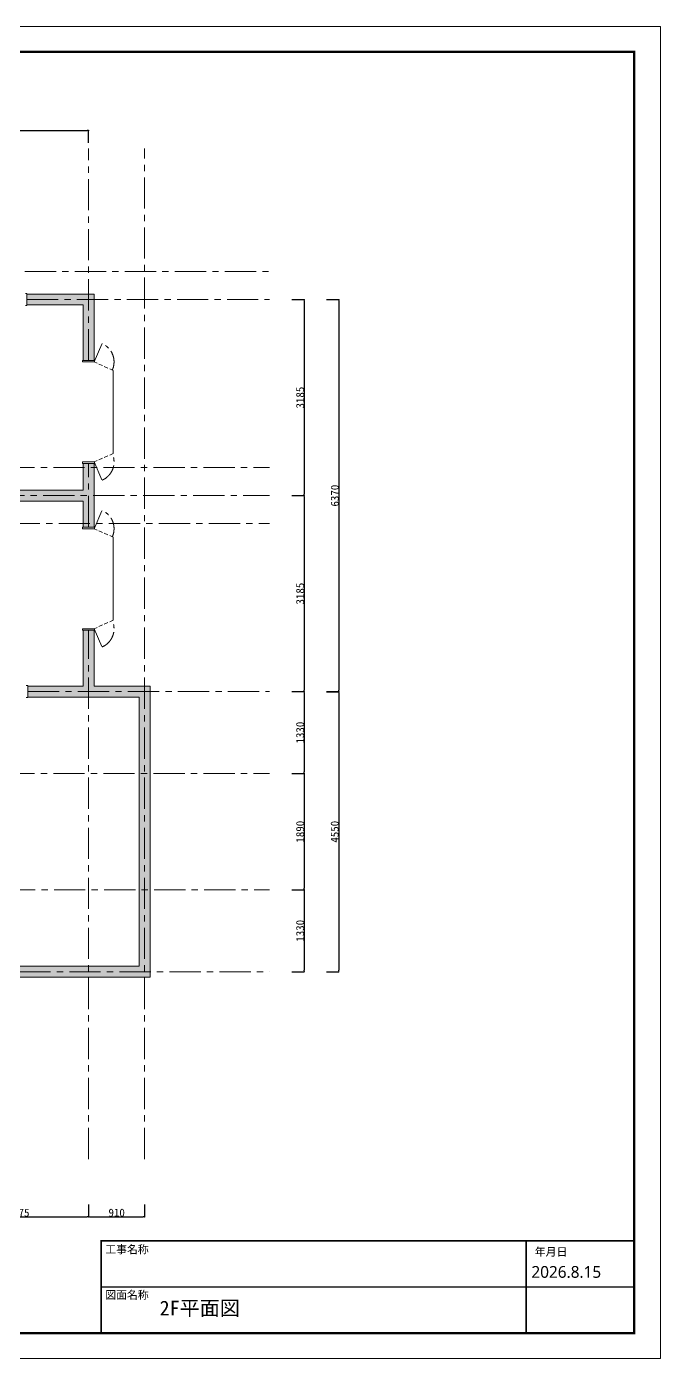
# Model space of a CAD drawing. Header units: millimetres. Extents: x -63086 to 144078, y -129912 to 13382.
# Drawn here: x 93078 to 103375, y -29967 to -8329 of the extents above; entities that cross this region are included whole.
import ezdxf

# ---------------------------------------------------------------- set-up
doc = ezdxf.new("R2010")
doc.units = ezdxf.units.MM
doc.linetypes.add('CENTERX2', pattern=[101.6, 63.5, -12.7, 12.7, -12.7])
doc.linetypes.add('HIDDEN', pattern=[9.525, 6.35, -3.175])
doc.layers.get('0').update_dxf_attribs({"lineweight": 0})
for name, color, linetype, lineweight in [('001壁芯', 7, 'CENTERX2', 0), ('002寸法', 7, 'Continuous', 0), ('003壁', 7, 'Continuous', 9), ('004建具', 7, 'Continuous', 9), ('01用紙枠', 7, 'Continuous', 5), ('097家具', 7, 'Continuous', 0)]:
    doc.layers.add(name, color=color, linetype=linetype, lineweight=lineweight)
doc.layers.add('文字', color=7, linetype='Continuous')
doc.styles.get("Standard").update_dxf_attribs({"font": 'MS Mincho.ttf'})
doc.styles.add('メイリオ', font='')
doc.styles.add('小岩', font='MS Mincho.ttf', dxfattribs={"height": 150})
doc.styles.get('メイリオ').set_extended_font_data('Meiryo')
doc.dimstyles.new('寸法', dxfattribs={"dimtxt": 70, "dimasz": 25, "dimexe": 1.5, "dimexo": 200, "dimtad": 1, "dimdec": 0, "dimtxsty": 'Standard', "dimblk": 'DOT', "dimcen": 2.5, "dimadec": 0, "dimazin": 0, "dimtfac": 1, "dimtdec": 0, "dimtmove": 0, "dimatfit": 3, "dimfxl": 200, "dimfxlon": 1, "dimarcsym": 0})

# ---------------------------------------------------------------- blocks, each defined once
blk = doc.blocks.new('_Dot')
at = {"color": 0, "linetype": 'ByBlock', "lineweight": -2}
blk.add_line((-0.5, 0), (-1, 0), dxfattribs=at)
at = {"color": 0, "linetype": 'ByBlock', "const_width": 0.5}
blk.add_lwpolyline([(-0.25, 0, 1), (0.25, 0, 1)], format="xyb", close=True, dxfattribs=at)
blk = doc.blocks.new('*D739')
at = {"layer": '002寸法', "color": 0, "lineweight": -2, "transparency": 16777216}
for p, q in [((97388, -12764), (97589, -12764)), ((97588, -12789), (97588, -15924)), ((97388, -15949), (97589, -15949))]:
    blk.add_line(p, q, dxfattribs=at)
at = {"layer": 'Defpoints', "color": 0, "transparency": 16777216}
for p in [(97025, -12764), (97025, -15949), (97588, -15949)]:
    blk.add_point(p, dxfattribs=at)
at = {"layer": '002寸法', "color": 0, "lineweight": -2, "transparency": 16777216, "xscale": 25, "yscale": 25, "zscale": 25}
for p, rotation in [((97588, -12764), 90), ((97588, -15949), 270)]:
    blk.add_blockref('_Dot', p, dxfattribs=dict(at, rotation=rotation))
at = {"layer": '002寸法', "color": 0, "transparency": 16777216, "insert": (97522, -14356), "char_height": 130, "attachment_point": 5, "rotation": 90}
blk.add_mtext('3185', dxfattribs=at)
blk = doc.blocks.new('*D740')
at = {"layer": '002寸法', "color": 0, "lineweight": -2, "transparency": 16777216}
for p, q in [((97388, -15949), (97589, -15949)), ((97588, -15974), (97588, -19109)), ((97388, -19134), (97589, -19134))]:
    blk.add_line(p, q, dxfattribs=at)
at = {"layer": 'Defpoints', "color": 0, "transparency": 16777216}
for p in [(97025, -15949), (85073, -19134), (97588, -19134)]:
    blk.add_point(p, dxfattribs=at)
at = {"layer": '002寸法', "color": 0, "lineweight": -2, "transparency": 16777216, "xscale": 25, "yscale": 25, "zscale": 25}
for p, rotation in [((97588, -15949), 90), ((97588, -19134), 270)]:
    blk.add_blockref('_Dot', p, dxfattribs=dict(at, rotation=rotation))
at = {"layer": '002寸法', "color": 0, "transparency": 16777216, "insert": (97522, -17541), "char_height": 130, "attachment_point": 5, "rotation": 90}
blk.add_mtext('3185', dxfattribs=at)
blk = doc.blocks.new('*D741')
at = {"layer": '002寸法', "color": 0, "lineweight": -2, "transparency": 16777216}
for p, q in [((97951, -12764), (98153, -12764)), ((98151, -12789), (98151, -19109)), ((97951, -19134), (98153, -19134))]:
    blk.add_line(p, q, dxfattribs=at)
at = {"layer": 'Defpoints', "color": 0, "transparency": 16777216}
for p in [(97025, -12764), (97025, -19134), (98151, -19134)]:
    blk.add_point(p, dxfattribs=at)
at = {"layer": '002寸法', "color": 0, "lineweight": -2, "transparency": 16777216, "xscale": 25, "yscale": 25, "zscale": 25}
for p, rotation in [((98151, -12764), 90), ((98151, -19134), 270)]:
    blk.add_blockref('_Dot', p, dxfattribs=dict(at, rotation=rotation))
at = {"layer": '002寸法', "color": 0, "transparency": 16777216, "insert": (98086, -15949), "char_height": 130, "attachment_point": 5, "rotation": 90}
blk.add_mtext('6370', dxfattribs=at)
blk = doc.blocks.new('*D742')
at = {"layer": '002寸法', "color": 0, "lineweight": -2, "transparency": 16777216}
for p, q in [((97949, -19135), (98151, -19135)), ((98149, -19160), (98149, -23660)), ((97949, -23685), (98151, -23685))]:
    blk.add_line(p, q, dxfattribs=at)
at = {"layer": 'Defpoints', "color": 0, "transparency": 16777216}
for p in [(97584, -19135), (97584, -23685), (98149, -23685)]:
    blk.add_point(p, dxfattribs=at)
at = {"layer": '002寸法', "color": 0, "lineweight": -2, "transparency": 16777216, "xscale": 25, "yscale": 25, "zscale": 25}
for p, rotation in [((98149, -19135), 90), ((98149, -23685), 270)]:
    blk.add_blockref('_Dot', p, dxfattribs=dict(at, rotation=rotation))
at = {"layer": '002寸法', "color": 0, "transparency": 16777216, "insert": (98084, -21410), "char_height": 130, "attachment_point": 5, "rotation": 90}
blk.add_mtext('4550', dxfattribs=at)
blk = doc.blocks.new('*D763')
at = {"layer": '002寸法', "color": 0, "lineweight": -2, "transparency": 16777216}
for p, q in [((91811, -27466), (91811, -27667)), ((94086, -27466), (94086, -27667)), ((91836, -27666), (94061, -27666))]:
    blk.add_line(p, q, dxfattribs=at)
at = {"layer": 'Defpoints', "color": 0, "transparency": 16777216}
for p in [(91811, -26729), (94086, -26729), (94086, -27666)]:
    blk.add_point(p, dxfattribs=at)
at = {"layer": '002寸法', "color": 0, "lineweight": -2, "transparency": 16777216, "xscale": 25, "yscale": 25, "zscale": 25, "rotation": 180}
blk.add_blockref('_Dot', (91811, -27666), dxfattribs=at)
at = {"layer": '002寸法', "color": 0, "lineweight": -2, "transparency": 16777216, "xscale": 25, "yscale": 25, "zscale": 25}
blk.add_blockref('_Dot', (94086, -27666), dxfattribs=at)
at = {"layer": '002寸法', "color": 0, "transparency": 16777216, "insert": (92948, -27600), "char_height": 130, "attachment_point": 5}
blk.add_mtext('2275', dxfattribs=at)
blk = doc.blocks.new('*D764')
at = {"layer": '002寸法', "color": 0, "lineweight": -2, "transparency": 16777216}
for p, q in [((94086, -27466), (94086, -27667)), ((94996, -27466), (94996, -27667)), ((94111, -27666), (94971, -27666))]:
    blk.add_line(p, q, dxfattribs=at)
at = {"layer": 'Defpoints', "color": 0, "transparency": 16777216}
for p in [(94086, -26729), (94996, -26729), (94996, -27666)]:
    blk.add_point(p, dxfattribs=at)
at = {"layer": '002寸法', "color": 0, "lineweight": -2, "transparency": 16777216, "xscale": 25, "yscale": 25, "zscale": 25, "rotation": 180}
blk.add_blockref('_Dot', (94086, -27666), dxfattribs=at)
at = {"layer": '002寸法', "color": 0, "lineweight": -2, "transparency": 16777216, "xscale": 25, "yscale": 25, "zscale": 25}
blk.add_blockref('_Dot', (94996, -27666), dxfattribs=at)
at = {"layer": '002寸法', "color": 0, "transparency": 16777216, "insert": (94541, -27600), "char_height": 130, "attachment_point": 5}
blk.add_mtext('910', dxfattribs=at)
blk = doc.blocks.new('*D750')
at = {"layer": '002寸法', "color": 0, "lineweight": -2, "transparency": 16777216}
for p, q in [((97388, -19134), (97589, -19134)), ((97588, -19159), (97588, -20439)), ((97388, -20464), (97589, -20464))]:
    blk.add_line(p, q, dxfattribs=at)
at = {"layer": 'Defpoints', "color": 0, "transparency": 16777216}
for p in [(97025, -19134), (97025, -20464), (97588, -20464)]:
    blk.add_point(p, dxfattribs=at)
at = {"layer": '002寸法', "color": 0, "lineweight": -2, "transparency": 16777216, "xscale": 25, "yscale": 25, "zscale": 25}
for p, rotation in [((97588, -19134), 90), ((97588, -20464), 270)]:
    blk.add_blockref('_Dot', p, dxfattribs=dict(at, rotation=rotation))
at = {"layer": '002寸法', "color": 0, "transparency": 16777216, "insert": (97522, -19799), "char_height": 130, "attachment_point": 5, "rotation": 90}
blk.add_mtext('1330', dxfattribs=at)
blk = doc.blocks.new('*D765')
at = {"layer": '002寸法', "color": 0, "lineweight": -2, "transparency": 16777216}
for p, q in [((97388, -20464), (97589, -20464)), ((97588, -20489), (97588, -22329)), ((97388, -22354), (97589, -22354))]:
    blk.add_line(p, q, dxfattribs=at)
at = {"layer": 'Defpoints', "color": 0, "transparency": 16777216}
for p in [(97025, -20464), (97025, -22354), (97588, -22354)]:
    blk.add_point(p, dxfattribs=at)
at = {"layer": '002寸法', "color": 0, "lineweight": -2, "transparency": 16777216, "xscale": 25, "yscale": 25, "zscale": 25}
for p, rotation in [((97588, -20464), 90), ((97588, -22354), 270)]:
    blk.add_blockref('_Dot', p, dxfattribs=dict(at, rotation=rotation))
at = {"layer": '002寸法', "color": 0, "transparency": 16777216, "insert": (97522, -21409), "char_height": 130, "attachment_point": 5, "rotation": 90}
blk.add_mtext('1890', dxfattribs=at)
blk = doc.blocks.new('*D751')
at = {"layer": '002寸法', "color": 0, "lineweight": -2, "transparency": 16777216}
for p, q in [((97388, -22354), (97589, -22354)), ((97588, -22379), (97588, -23659)), ((97388, -23684), (97589, -23684))]:
    blk.add_line(p, q, dxfattribs=at)
at = {"layer": 'Defpoints', "color": 0, "transparency": 16777216}
for p in [(97025, -22354), (97025, -23684), (97588, -23684)]:
    blk.add_point(p, dxfattribs=at)
at = {"layer": '002寸法', "color": 0, "lineweight": -2, "transparency": 16777216, "xscale": 25, "yscale": 25, "zscale": 25}
for p, rotation in [((97588, -22354), 90), ((97588, -23684), 270)]:
    blk.add_blockref('_Dot', p, dxfattribs=dict(at, rotation=rotation))
at = {"layer": '002寸法', "color": 0, "transparency": 16777216, "insert": (97522, -23019), "char_height": 130, "attachment_point": 5, "rotation": 90}
blk.add_mtext('1330', dxfattribs=at)
blk = doc.blocks.new('*D766')
at = {"layer": '002寸法', "color": 0, "lineweight": -2, "transparency": 16777216}
for p, q in [((88171, -10217), (88171, -10015)), ((88196, -10017), (94061, -10017)), ((94086, -10217), (94086, -10015))]:
    blk.add_line(p, q, dxfattribs=at)
at = {"layer": 'Defpoints', "color": 0, "transparency": 16777216}
for p in [(94086, -10017), (88171, -10875), (94086, -10875)]:
    blk.add_point(p, dxfattribs=at)
at = {"layer": '002寸法', "color": 0, "lineweight": -2, "transparency": 16777216, "xscale": 25, "yscale": 25, "zscale": 25, "rotation": 180}
blk.add_blockref('_Dot', (88171, -10017), dxfattribs=at)
at = {"layer": '002寸法', "color": 0, "lineweight": -2, "transparency": 16777216, "xscale": 25, "yscale": 25, "zscale": 25}
blk.add_blockref('_Dot', (94086, -10017), dxfattribs=at)
at = {"layer": '002寸法', "color": 0, "transparency": 16777216, "insert": (91128, -9951), "char_height": 130, "attachment_point": 5}
blk.add_mtext('5915', dxfattribs=at)

msp = doc.modelspace()

# ---------------------------------------------------------------- hatches: boundary and pattern name
at = {"layer": '003壁', "ltscale": 10, "true_color": 0x939598}
h = msp.add_hatch(color=252, dxfattribs=at)
h.dxf.hatch_style = 1
h.paths.add_polyline_path([(94173.3022, -12676.3749), (93083.3022, -12676.3749), (93083.3022, -12851.3749), (93998.3022, -12851.3749), (93998.3022, -13751.3749), (94173.3022, -13751.3749)])
h = msp.add_hatch(color=252, dxfattribs=at)
h.dxf.hatch_style = 1
h.paths.add_polyline_path([(94173.3022, -15426.3749), (93998.3022, -15426.3749), (93998.3022, -15861.3749), (91443.3022, -15861.3749), (91443.3022, -15406.3749), (89448.3022, -15406.3749), (89448.3022, -15581.3749), (89448.3022, -16501.3749), (89623.3022, -16501.3749), (89623.3022, -16491.3749), (89623.3022, -16316.3749), (89623.3022, -16306.3749), (89623.3022, -15581.3749), (91268.3022, -15581.3749), (91268.3022, -16316.3749), (91268.3022, -16491.3749), (91443.3022, -16491.3749), (91443.3022, -16036.3749), (93998.3022, -16036.3749), (93998.3022, -16461.3749), (94173.3022, -16461.3749)])
h = msp.add_hatch(color=252, dxfattribs=at)
h.dxf.hatch_style = 1
h.paths.add_polyline_path([(95083.3022, -19046.3749), (94173.3022, -19046.3749), (94173.3022, -18136.3749), (93998.3022, -18136.3749), (93998.3022, -19046.3749), (93098.3022, -19046.3749), (93098.3022, -19221.3749), (94908.3022, -19221.3749), (94908.3022, -23596.3749), (89623.3022, -23596.3749), (89623.3022, -22266.3749), (89448.3022, -22266.3749), (89448.3022, -23596.3749), (88083.3022, -23596.3749), (88083.3022, -23771.3749), (95083.3022, -23771.3749)])

# ---------------------------------------------------------------- linework, layer by layer
at = {"layer": '001壁芯', "ltscale": 8}
for p, q in [((94085.8022, -13751.3749), (94085.8022, -10307.9543)), ((94995.8022, -26728.7999), (94995.8022, -10307.9543)), ((94995.8022, -26728.7999), (94995.8022, -10307.9543)), ((94995.8022, -26728.7999), (94995.8022, -10307.9543)), ((88170.8022, -12308.8749), (97024.5639, -12308.8749)), ((93083.3022, -12763.8749), (97024.5639, -12763.8749)), ((89448.3022, -15493.8749), (97024.5639, -15493.8749)), ((94085.8022, -16461.3749), (94085.8022, -15426.3749)), ((89281.7447, -15948.8749), (97024.5639, -15948.8749)), ((89535.8022, -16403.8749), (97024.5639, -16403.8749)), ((94085.8022, -26728.7999), (94085.8022, -18136.3749)), ((93098.3022, -19133.8749), (97024.5639, -19133.8749)), ((93098.3022, -19133.8749), (97024.5639, -19133.8749)), ((89448.3022, -20463.8749), (97024.5639, -20463.8749)), ((89448.3022, -20463.8749), (97024.5639, -20463.8749)), ((91898.3022, -22353.8749), (97024.5639, -22353.8749)), ((91898.3022, -22353.8749), (97024.5639, -22353.8749)), ((88083.3022, -23683.8749), (97024.5639, -23683.8749))]:
    msp.add_line(p, q, dxfattribs=at)
at = {"layer": '003壁', "ltscale": 10}
for p, q in [((94173.3022, -12676.3749), (93083.3022, -12676.3749)), ((94173.3022, -12676.3749), (94173.3022, -13751.3749)), ((93998.3022, -12851.3749), (93083.3022, -12851.3749)), ((93998.3022, -12851.3749), (93998.3022, -13751.3749)), ((93998.3022, -15426.3749), (93998.3022, -15861.3749)), ((94173.3022, -15426.3749), (94173.3022, -16461.3749)), ((93998.3022, -15861.3749), (91443.3022, -15861.3749)), ((93998.3022, -16036.3749), (91443.3022, -16036.3749)), ((93998.3022, -16036.3749), (93998.3022, -16461.3749)), ((93998.3022, -18136.3749), (93998.3022, -19046.3749)), ((94173.3022, -18136.3749), (94173.3022, -19046.3749)), ((93098.3022, -19046.3749), (93998.3022, -19046.3749)), ((93098.3022, -19221.3749), (94908.3022, -19221.3749)), ((94173.3022, -19046.3749), (95083.3022, -19046.3749)), ((94173.3022, -19046.3749), (94908.3022, -19046.3749)), ((94908.3022, -23596.3749), (94908.3022, -19221.3749)), ((95083.3022, -23771.3749), (95083.3022, -19046.3749)), ((88083.3022, -23771.3749), (95083.3022, -23771.3749)), ((89623.3022, -23596.3749), (94908.3022, -23596.3749))]:
    msp.add_line(p, q, dxfattribs=at)
at = {"layer": '004建具', "linetype": 'CENTERX2', "ltscale": 5}
for p, q in [((93083.3022, -12666.3749), (93058.3022, -12666.3749)), ((93083.3022, -12676.3749), (93083.3022, -12666.3749)), ((93083.3022, -12861.3749), (93083.3022, -12676.3749)), ((93058.3022, -12861.3749), (93083.3022, -12861.3749)), ((94173.3022, -13776.3749), (94305.4916, -13479.4726)), ((93998.3022, -13751.3749), (93988.3022, -13751.3749)), ((93988.3022, -13751.3749), (93988.3022, -13776.3749)), ((93988.3022, -13776.3749), (93998.3022, -13776.3749)), ((94183.3022, -13751.3749), (93998.3022, -13751.3749)), ((93998.3022, -13776.3749), (94173.3022, -13776.3749)), ((94173.3022, -13776.3749), (94183.3022, -13776.3749)), ((94183.3022, -13776.3749), (94183.3022, -13751.3749)), ((93998.3022, -15401.3749), (93988.3022, -15401.3749)), ((93988.3022, -15401.3749), (93988.3022, -15426.3749)), ((93988.3022, -15426.3749), (93998.3022, -15426.3749)), ((94183.3022, -15401.3749), (93998.3022, -15401.3749)), ((93998.3022, -15426.3749), (94173.3022, -15426.3749)), ((94173.3022, -15401.3749), (94305.4916, -15698.2772)), ((94173.3022, -15426.3749), (94183.3022, -15426.3749)), ((94183.3022, -15426.3749), (94183.3022, -15401.3749)), ((94173.3022, -16486.3749), (94305.4916, -16189.4726)), ((93998.3022, -16461.3749), (93988.3022, -16461.3749)), ((93988.3022, -16461.3749), (93988.3022, -16486.3749)), ((93988.3022, -16486.3749), (93998.3022, -16486.3749)), ((94183.3022, -16461.3749), (93998.3022, -16461.3749)), ((93998.3022, -16486.3749), (94173.3022, -16486.3749)), ((94173.3022, -16486.3749), (94183.3022, -16486.3749)), ((94183.3022, -16486.3749), (94183.3022, -16461.3749)), ((93998.3022, -18111.3749), (93988.3022, -18111.3749)), ((93988.3022, -18111.3749), (93988.3022, -18136.3749)), ((93988.3022, -18136.3749), (93998.3022, -18136.3749)), ((94183.3022, -18111.3749), (93998.3022, -18111.3749)), ((93998.3022, -18136.3749), (94173.3022, -18136.3749)), ((94173.3022, -18111.3749), (94305.4916, -18408.2772)), ((94173.3022, -18136.3749), (94183.3022, -18136.3749)), ((94183.3022, -18136.3749), (94183.3022, -18111.3749)), ((93098.3022, -19036.3749), (93073.3022, -19036.3749)), ((93098.3022, -19046.3749), (93098.3022, -19036.3749)), ((93073.3022, -19231.3749), (93098.3022, -19231.3749)), ((93098.3022, -19231.3749), (93098.3022, -19046.3749))]:
    msp.add_line(p, q, dxfattribs=at)
at = {"layer": '004建具', "linetype": 'HIDDEN', "ltscale": 10}
for p, q in [((94485.8022, -13913.8749), (94173.3022, -13776.3749)), ((94485.8022, -15263.8749), (94173.3022, -15401.3749)), ((94485.8022, -15263.8749), (94173.3022, -15401.3749)), ((94485.8022, -16623.8749), (94173.3022, -16486.3749)), ((94485.8022, -17973.8749), (94173.3022, -18111.3749)), ((94485.8022, -17973.8749), (94173.3022, -18111.3749))]:
    msp.add_line(p, q, dxfattribs=at)
at = {"layer": '004建具', "linetype": 'CENTERX2', "ltscale": 5}
for centre, start, end in [((94173.3022, -13776.3749), 336.25050551, 66), ((94173.3022, -15401.3749), 294, 23.74949449), ((94173.3022, -16486.3749), 336.25050551, 66), ((94173.3022, -18111.3749), 294, 23.74949449)]:
    msp.add_arc(centre, 325, start, end, dxfattribs=at)
at = {"layer": '01用紙枠'}
msp.add_lwpolyline([(72775.938, -8328.8045), (72775.938, -29966.5296), (103374.7412, -29966.5296), (103374.7412, -8328.8045)], close=True, dxfattribs=at)
msp.add_lwpolyline([(72775.938, -8328.8045), (72775.938, -29966.5296), (103374.7412, -29966.5296), (103374.7412, -8328.8045)], close=True, dxfattribs=at)
for points, const_width in [([(73201.0713, -29556.6026), (102949.6078, -29556.6026), (102949.6078, -8738.7315), (73201.0713, -8738.7315)], 36.4271), ([(73201.0713, -29556.6026), (102949.6078, -29556.6026), (102949.6078, -8738.7315), (73201.0713, -8738.7315)], 36.4271), ([(73201.0713, -29556.6026), (102949.6078, -29556.6026), (102949.6078, -8738.7315), (73201.0713, -8738.7315)], 36.4271), ([(101195.3667, -28057.5826), (94291.4749, -28057.5826), (94291.4749, -28807.0926), (101195.3667, -28807.0926)], 26.619), ([(101195.3667, -28057.5826), (102949.6078, -28057.5826), (102949.6078, -28807.0926), (101195.3667, -28807.0926)], 26.619), ([(101195.3667, -28807.0926), (94291.4749, -28807.0926), (94291.4749, -29556.6026), (101195.3667, -29556.6026)], 26.619), ([(101195.3667, -28807.0926), (102949.6078, -28807.0926), (102949.6078, -29556.6026), (101195.3667, -29556.6026)], 26.619)]:
    msp.add_lwpolyline(points, close=True, dxfattribs=dict(at, const_width=const_width))
at = {"layer": '01用紙枠', "lineweight": 5, "const_width": 36.4271}
msp.add_lwpolyline([(73201.0713, -29556.6026), (102949.6078, -29556.6026), (102949.6078, -8738.7315), (73201.0713, -8738.7315)], close=True, dxfattribs=at)
msp.add_lwpolyline([(73201.0713, -29556.6026), (102949.6078, -29556.6026), (102949.6078, -8738.7315), (73201.0713, -8738.7315)], close=True, dxfattribs=at)
at = {"layer": '097家具', "ltscale": 10}
for p, q in [((94485.8022, -13913.8749), (94485.8022, -15263.8749)), ((93998.3022, -16036.3749), (93998.3022, -16461.3749)), ((94485.8022, -16623.8749), (94485.8022, -17973.8749))]:
    msp.add_line(p, q, dxfattribs=at)

# ---------------------------------------------------------------- texts
at = {"layer": '01用紙枠', "style": 'メイリオ'}
for s, height, p in [('工事名称', 129.22586, (94356.0879, -28261.1133)), ('年月日', 129.22586, (101334.2845, -28300.1563)), ('2026.8.15', 191.65685, (101279.6333, -28657.932)), ('図面名称', 129.22586, (94356.0879, -29000.9314))]:
    msp.add_text(s, height=height, dxfattribs=at).set_placement(p)
at = {"layer": '文字', "ltscale": 10, "insert": (95238.8735, -29029.7308), "char_height": 239.21276, "attachment_point": 1, "style": '小岩'}
msp.add_mtext_dynamic_manual_height_columns('2F平面図', width=2938.501999, gutter_width=1196.0638, heights=[0], dxfattribs=at)

# ---------------------------------------------------------------- dimensions: what is measured, and where the dimension line sits
at = {"layer": '002寸法'}
for base, p1, p2, picture, middle in [((94085.8022, -10016.9636), (88170.8022, -10874.5598), (94085.8022, -10874.5598), '*D766', (91128.3022, -9951.3386)), ((94085.8022, -27665.724), (91810.8022, -26728.7999), (94085.8022, -26728.7999), '*D763', (92948.3022, -27600.099)), ((94995.8022, -27665.724), (94085.8022, -26728.7999), (94995.8022, -26728.7999), '*D764', (94540.8022, -27600.099))]:
    dim = msp.add_linear_dim(base=base, p1=p1, p2=p2, dimstyle='寸法', override={"dimtxt": 130}, dxfattribs=at)
    dim.commit()
    dim.dimension.update_dxf_attribs({"geometry": picture, "text_midpoint": middle})
for base, p1, p2, picture, middle in [((97587.8809, -15948.8749), (97024.5639, -12763.8749), (97024.5639, -15948.8749), '*D739', (97522.2559, -14356.3749)), ((98151.4299, -19133.8749), (97024.5639, -12763.8749), (97024.5639, -19133.8749), '*D741', (98085.8049, -15948.8749)), ((97587.8809, -19133.8749), (97024.5639, -15948.8749), (85073.3022, -19133.8749), '*D740', (97522.2559, -17541.3749)), ((97587.8809, -20463.8749), (97024.5639, -19133.8749), (97024.5639, -20463.8749), '*D750', (97522.2559, -19798.8749)), ((98149.1398, -23684.7751), (97584.3229, -19134.7751), (97584.3229, -23684.7751), '*D742', (98083.5148, -21409.7751)), ((97587.8809, -22353.8749), (97024.5639, -20463.8749), (97024.5639, -22353.8749), '*D765', (97522.2559, -21408.8749)), ((97587.8809, -23683.8749), (97024.5639, -22353.8749), (97024.5639, -23683.8749), '*D751', (97522.2559, -23018.8749))]:
    dim = msp.add_linear_dim(base=base, p1=p1, p2=p2, angle=90, dimstyle='寸法', override={"dimtxt": 130}, dxfattribs=at)
    dim.commit()
    dim.dimension.update_dxf_attribs({"geometry": picture, "text_midpoint": middle})

doc.saveas('drawing.dxf')
